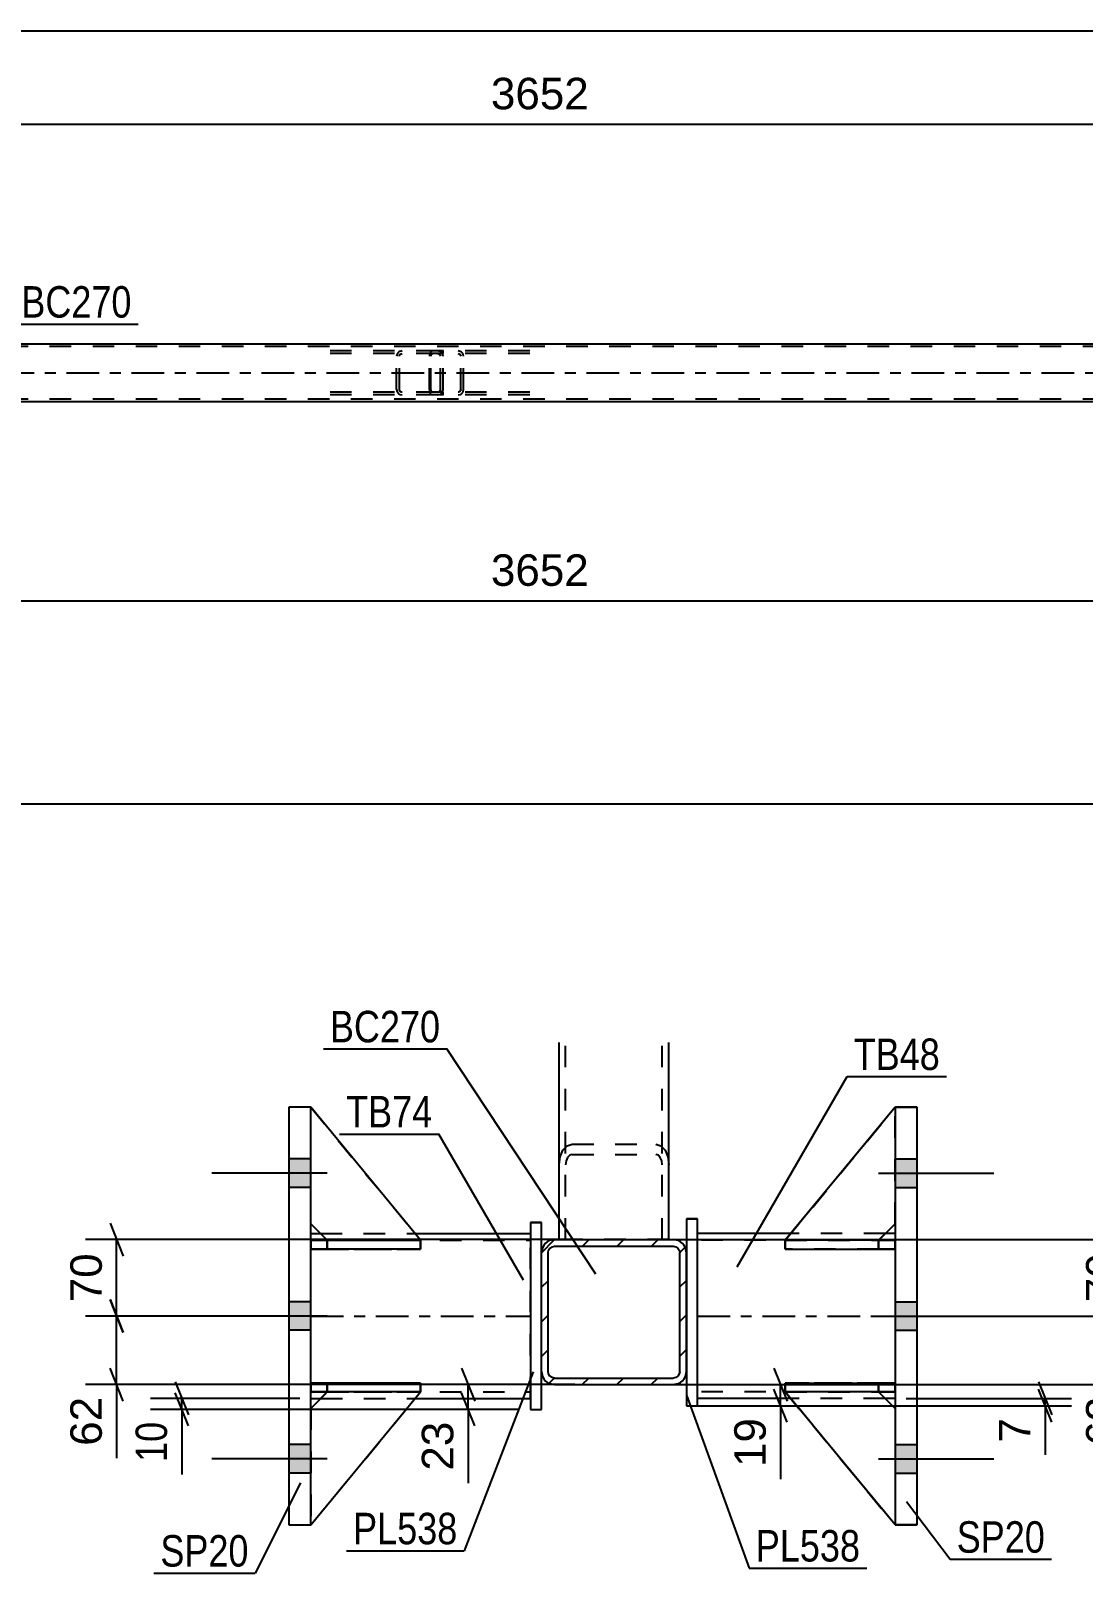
# Model space of a CAD drawing. Header units: millimetres. Extents: x 0 to 841, y 0 to 594.
# Drawn here: x 151.5 to 247.3, y 118 to 258.4 of the extents above; entities that cross this region are included whole.
import ezdxf

# ---------------------------------------------------------------- set-up
doc = ezdxf.new("R2010")
doc.units = ezdxf.units.MM
doc.linetypes.add('DXK_LINE_DOT2', pattern=[3.9198, 1.9599, -1.9599])
doc.linetypes.add('DXK_LINE_DOT3', pattern=[5.9187, 2.979, -0.9799, 0.9799, -0.9799])
doc.styles.add('Arial', font='ARIAL.TTF', dxfattribs={"height": 0.2})
doc.styles.add('Arial Narrow', font='ARIALN.TTF', dxfattribs={"height": 0.2})

# ---------------------------------------------------------------- blocks, each defined once
blk = doc.blocks.new('Part-317306913-3989 - 3966')
at = {"color": 7, "linetype": 'DXK_LINE_DOT2'}
for p, q in [((188.57, 229.23), (177.72, 229.23)), ((188.57, 228.99), (177.72, 228.99)), ((184.87, 228.93), (184.83, 228.75)), ((185.08, 228.75), (185.1, 228.84)), ((185.1, 228.84), (185.16, 228.92)), ((185.34, 229.23), (185.14, 229.19)), ((185.16, 228.92), (185.24, 228.97)), ((185.24, 228.97), (185.34, 228.99)), ((188.77, 229.19), (188.57, 229.23)), ((188.57, 228.99), (188.67, 228.97)), ((188.67, 228.97), (188.75, 228.92)), ((188.75, 228.92), (188.81, 228.84)), ((188.81, 228.84), (188.83, 228.75)), ((189.08, 228.75), (189.05, 228.93)), ((184.83, 225.71), (184.83, 228.75)), ((185.08, 225.71), (185.08, 228.75)), ((188.83, 225.71), (188.83, 228.75)), ((189.08, 225.71), (189.08, 228.75)), ((188.57, 225.47), (177.72, 225.47)), ((188.57, 225.23), (177.72, 225.23)), ((184.83, 225.71), (184.87, 225.52)), ((185.1, 225.62), (185.08, 225.71)), ((185.16, 225.54), (185.1, 225.62)), ((185.14, 225.26), (185.34, 225.23)), ((185.24, 225.49), (185.16, 225.54)), ((185.34, 225.47), (185.24, 225.49)), ((188.67, 225.49), (188.57, 225.47)), ((188.57, 225.23), (188.77, 225.26)), ((188.75, 225.54), (188.67, 225.49)), ((188.81, 225.62), (188.75, 225.54)), ((188.83, 225.71), (188.81, 225.62)), ((189.05, 225.52), (189.08, 225.71))]:
    blk.add_line(p, q, dxfattribs=at)
for centre, start, end in [((185.32, 228.73), 110.7583, 155.6801), ((188.59, 228.73), 24.3199, 69.2417), ((185.32, 225.73), 204.3199, 249.2417), ((188.59, 225.73), 290.7583, 335.6801)]:
    blk.add_arc(centre, 0.496, start, end, dxfattribs=at)
blk = doc.blocks.new('Part-317306913-4001 - 3966')
at = {"color": 7, "linetype": 'DXK_LINE_DOT2'}
for p, q in [((187.84, 228.93), (187.82, 228.75)), ((187.9, 229.09), (187.84, 228.93)), ((187.99, 229.19), (187.9, 229.09)), ((187.96, 228.75), (187.97, 228.84)), ((187.97, 228.84), (188, 228.92)), ((188.09, 229.23), (187.99, 229.19)), ((188, 228.92), (188.04, 228.97)), ((188.04, 228.97), (188.09, 228.99)), ((196.95, 229.23), (188.09, 229.23)), ((196.95, 228.99), (188.09, 228.99)), ((189.08, 228.99), (189.08, 229.23)), ((190.62, 229.19), (190.43, 229.23)), ((190.43, 228.99), (190.52, 228.97)), ((190.52, 228.97), (190.6, 228.92)), ((190.6, 228.92), (190.66, 228.84)), ((190.66, 228.84), (190.68, 228.75)), ((190.93, 228.75), (190.89, 228.93)), ((187.82, 225.71), (187.82, 228.75)), ((187.96, 225.71), (187.96, 228.75)), ((190.68, 225.71), (190.68, 228.75)), ((190.93, 225.71), (190.93, 228.75)), ((187.82, 225.71), (187.84, 225.52)), ((187.84, 225.52), (187.9, 225.37)), ((187.9, 225.37), (187.99, 225.26)), ((187.97, 225.62), (187.96, 225.71)), ((188, 225.54), (187.97, 225.62)), ((187.99, 225.26), (188.09, 225.23)), ((188.04, 225.49), (188, 225.54)), ((188.09, 225.47), (188.04, 225.49)), ((196.95, 225.47), (188.09, 225.47)), ((196.95, 225.23), (188.09, 225.23)), ((189.08, 225.23), (189.08, 225.47)), ((190.52, 225.49), (190.43, 225.47)), ((190.43, 225.23), (190.62, 225.26)), ((190.6, 225.54), (190.52, 225.49)), ((190.66, 225.62), (190.6, 225.54)), ((190.68, 225.71), (190.66, 225.62)), ((190.89, 225.52), (190.93, 225.71))]:
    blk.add_line(p, q, dxfattribs=at)
for centre, start, end in [((190.44, 228.73), 23.8494, 68.8059), ((190.44, 225.72), 291.1941, 336.1506)]:
    blk.add_arc(centre, 0.492, start, end, dxfattribs=at)
blk = doc.blocks.new('Part-317306913-4186 - 3966')
at = {"color": 2, "linetype": 'Continuous'}
for p, q in [((124.89, 229.87), (270.1, 229.87)), ((707.89, 224.59), (124.89, 224.59))]:
    blk.add_line(p, q, dxfattribs=at)
at = {"color": 7, "linetype": 'DXK_LINE_DOT2'}
for p, q in [((707.89, 229.63), (124.89, 229.63)), ((707.89, 224.83), (124.89, 224.83))]:
    blk.add_line(p, q, dxfattribs=at)
at = {"color": 7, "linetype": 'DXK_LINE_DOT3'}
blk.add_line((125.18, 227.23), (707.89, 227.23), dxfattribs=at)
blk = doc.blocks.new('Part-317306913-5049 - 5039')
at = {"color": 2, "linetype": 'Continuous'}
for p, q in [((199.62, 148.36), (199.62, 166.29)), ((209.62, 148.36), (209.62, 166.29))]:
    blk.add_line(p, q, dxfattribs=at)
at = {"color": 7, "linetype": 'DXK_LINE_DOT2'}
for p, q in [((200.22, 148.36), (200.22, 166.29)), ((209.02, 148.36), (209.02, 166.29)), ((199.62, 155.17), (199.71, 155.89)), ((199.71, 155.89), (199.97, 156.49)), ((199.97, 156.49), (200.36, 156.89)), ((200.39, 155.83), (200.26, 155.53)), ((200.36, 156.89), (200.82, 157.03)), ((200.59, 156.03), (200.39, 155.83)), ((200.82, 156.1), (200.59, 156.03)), ((200.82, 157.03), (208.42, 157.03)), ((200.82, 156.1), (208.42, 156.1)), ((208.42, 157.03), (208.88, 156.89)), ((208.65, 156.03), (208.42, 156.1)), ((208.84, 155.83), (208.65, 156.03)), ((208.97, 155.53), (208.84, 155.83)), ((208.88, 156.89), (209.27, 156.49)), ((209.27, 156.49), (209.53, 155.89)), ((209.53, 155.89), (209.62, 155.17)), ((200.26, 155.53), (200.22, 155.17)), ((209.02, 155.17), (208.97, 155.53)), ((209.62, 148.36), (199.62, 148.36))]:
    blk.add_line(p, q, dxfattribs=at)
blk = doc.blocks.new('Part-317306913-5042 - 5039')
at = {"color": 7, "linetype": 'DXK_LINE_DOT2'}
for p, q in [((199.62, 148.36), (199.62, 166.29)), ((200.22, 148.36), (200.22, 166.29)), ((209.02, 148.36), (209.02, 166.29)), ((209.62, 148.36), (209.62, 166.29)), ((209.62, 148.36), (199.62, 148.36)), ((199.62, 148.36), (199.71, 148.36))]:
    blk.add_line(p, q, dxfattribs=at)
blk = doc.blocks.new('Part-317306913-5062 - 5039')
at = {"color": 2, "linetype": 'Continuous'}
for p, q in [((197.02, 149.9), (198.02, 149.9)), ((197.02, 149.9), (197.02, 132.9)), ((198.02, 147.16), (198.02, 149.9)), ((198.02, 132.9), (198.02, 136.36)), ((197.02, 132.9), (198.02, 132.9))]:
    blk.add_line(p, q, dxfattribs=at)
at = {"color": 7, "linetype": 'DXK_LINE_DOT2'}
for p, q in [((198.02, 149.9), (197.02, 149.9)), ((198.02, 136.36), (198.02, 147.16)), ((197.02, 132.9), (198.02, 132.9))]:
    blk.add_line(p, q, dxfattribs=at)
blk = doc.blocks.new('Part-317306913-5067 - 5039')
at = {"color": 2, "linetype": 'Continuous'}
for p, q in [((211.22, 150.24), (212.22, 150.24)), ((211.22, 150.24), (211.22, 133.24)), ((212.22, 133.24), (212.22, 150.24)), ((211.22, 133.24), (212.22, 133.24))]:
    blk.add_line(p, q, dxfattribs=at)
at = {"color": 7, "linetype": 'DXK_LINE_DOT2'}
for p, q in [((212.22, 150.24), (211.22, 150.24)), ((211.22, 133.24), (212.22, 133.24))]:
    blk.add_line(p, q, dxfattribs=at)
blk = doc.blocks.new('Part-317306913-5072 - 5039')
at = {"color": 2, "linetype": 'Continuous'}
for p, q in [((220.72, 148.9), (212.22, 148.9)), ((230.22, 148.9), (229.33, 148.9)), ((220.71, 133.9), (212.22, 133.9)), ((230.22, 133.9), (229.31, 133.9))]:
    blk.add_line(p, q, dxfattribs=at)
at = {"color": 7, "linetype": 'DXK_LINE_DOT2'}
for p, q in [((212.22, 133.9), (212.22, 148.9)), ((229.33, 148.9), (220.72, 148.9)), ((230.22, 148.9), (230.22, 133.9)), ((230.22, 148.3), (212.22, 148.3)), ((230.22, 134.5), (212.22, 134.5)), ((229.31, 133.9), (220.71, 133.9))]:
    blk.add_line(p, q, dxfattribs=at)
at = {"color": 7, "linetype": 'DXK_LINE_DOT3'}
blk.add_line((212.22, 141.4), (230.22, 141.4), dxfattribs=at)
blk = doc.blocks.new('Part-317306913-5073 - 5039')
at = {"color": 2, "linetype": 'Continuous'}
for p, q in [((220.22, 134.49), (220.22, 134.49)), ((228.72, 134.49), (220.22, 134.49)), ((230.22, 122.4), (220.22, 134.49)), ((228.72, 134.49), (228.72, 134.49)), ((228.72, 134.49), (230.22, 132.99))]:
    blk.add_line(p, q, dxfattribs=at)
at = {"color": 7, "linetype": 'DXK_LINE_DOT2'}
for p, q in [((220.22, 134.49), (228.72, 134.49)), ((230.22, 122.4), (220.22, 134.49)), ((228.72, 134.49), (230.22, 132.99)), ((230.22, 132.99), (230.22, 122.4))]:
    blk.add_line(p, q, dxfattribs=at)
blk = doc.blocks.new('Part-317306913-5074 - 5039')
at = {"color": 7, "linetype": 'DXK_LINE_DOT2'}
for p, q in [((220.22, 134.49), (228.72, 134.49)), ((230.22, 122.4), (220.22, 134.49)), ((220.22, 134.49), (220.22, 134.49)), ((228.72, 134.49), (220.22, 134.49)), ((220.22, 134.49), (230.22, 122.4)), ((228.72, 134.49), (230.22, 132.99)), ((228.72, 134.49), (228.72, 134.49)), ((230.22, 132.99), (228.72, 134.49)), ((230.22, 132.99), (230.22, 122.4))]:
    blk.add_line(p, q, dxfattribs=at)
blk = doc.blocks.new('Part-317306913-5186 - 5039')
at = {"linetype": 'Continuous'}
h = blk.add_hatch(dxfattribs=at)
h.set_pattern_fill('', scale=0.7, style=0, pattern_type=0)
h.set_pattern_definition([(45, (199.219, 148.3583), (-1.57154, 1.57154), [])])
h.paths.add_polyline_path([(210.02, 148.36), (199.22, 148.36), (198.76, 148.27), (198.37, 148.01), (198.11, 147.62), (198.02, 147.16), (198.02, 136.36), (198.11, 135.9), (198.37, 135.51), (198.76, 135.25), (199.22, 135.16), (210.02, 135.16), (210.48, 135.25), (210.87, 135.51), (211.13, 135.9), (211.22, 136.36), (211.22, 147.16), (211.13, 147.62), (210.87, 148.01), (210.48, 148.27)])
h.paths.add_polyline_path([(210.57, 147.39), (210.62, 147.16), (210.62, 136.36), (210.57, 136.13), (210.44, 135.93), (210.25, 135.8), (210.02, 135.76), (199.22, 135.76), (198.99, 135.8), (198.79, 135.93), (198.66, 136.13), (198.62, 136.36), (198.62, 147.16), (198.66, 147.39), (198.79, 147.58), (198.99, 147.71), (199.22, 147.76), (210.02, 147.76), (210.25, 147.71), (210.44, 147.58)])
at = {"color": 2, "linetype": 'Continuous'}
for p, q in [((198.11, 147.62), (198.02, 147.16)), ((198.62, 147.16), (198.66, 147.39)), ((198.66, 147.39), (198.79, 147.58)), ((199.22, 148.36), (198.76, 148.27)), ((198.79, 147.58), (198.99, 147.71)), ((198.99, 147.71), (199.22, 147.76)), ((199.22, 148.36), (199.22, 148.36)), ((199.22, 148.36), (210.02, 148.36)), ((199.22, 147.76), (199.22, 147.76)), ((199.22, 147.76), (210.02, 147.76)), ((210.02, 148.36), (210.02, 148.36)), ((210.48, 148.27), (210.02, 148.36)), ((210.02, 147.76), (210.02, 147.76)), ((210.02, 147.76), (210.25, 147.71)), ((210.25, 147.71), (210.44, 147.58)), ((210.44, 147.58), (210.57, 147.39)), ((210.57, 147.39), (210.62, 147.16)), ((211.22, 147.16), (211.13, 147.62)), ((198.02, 147.16), (198.02, 147.16)), ((198.02, 136.36), (198.02, 147.16)), ((198.62, 147.16), (198.62, 147.16)), ((198.62, 136.36), (198.62, 147.16)), ((210.62, 147.16), (210.62, 147.16)), ((210.62, 136.36), (210.62, 147.16)), ((211.22, 147.16), (211.22, 147.16)), ((211.22, 136.36), (211.22, 147.16)), ((198.02, 136.36), (198.02, 136.36)), ((198.02, 136.36), (198.11, 135.9)), ((198.62, 136.36), (198.62, 136.36)), ((198.66, 136.13), (198.62, 136.36)), ((210.62, 136.36), (210.57, 136.13)), ((210.62, 136.36), (210.62, 136.36)), ((211.13, 135.9), (211.22, 136.36)), ((211.22, 136.36), (211.22, 136.36)), ((198.79, 135.93), (198.66, 136.13)), ((198.76, 135.25), (199.22, 135.16)), ((198.99, 135.8), (198.79, 135.93)), ((199.22, 135.76), (198.99, 135.8)), ((199.22, 135.76), (199.22, 135.76)), ((199.22, 135.76), (210.02, 135.76)), ((199.22, 135.16), (199.22, 135.16)), ((199.22, 135.16), (210.02, 135.16)), ((210.25, 135.8), (210.02, 135.76)), ((210.02, 135.76), (210.02, 135.76)), ((210.02, 135.16), (210.48, 135.25)), ((210.02, 135.16), (210.02, 135.16)), ((210.44, 135.93), (210.25, 135.8)), ((210.57, 136.13), (210.44, 135.93))]:
    blk.add_line(p, q, dxfattribs=at)
for centre, start, end in [((199.22, 147.16), 112.5, 157.5), ((210.02, 147.16), 22.5, 67.5), ((199.22, 136.36), 202.5, 247.5), ((210.02, 136.36), 292.5, 337.5)]:
    blk.add_arc(centre, 1.2, start, end, dxfattribs=at)
blk = doc.blocks.new('Part-317306913-5075 - 5039')
at = {"color": 2, "linetype": 'Continuous'}
for p, q in [((230.22, 160.4), (220.22, 148.29)), ((230.22, 160.4), (230.22, 160.4)), ((230.22, 160.4), (230.22, 160.4)), ((228.73, 148.3), (230.22, 149.79)), ((221.47, 148.29), (220.22, 148.29)), ((220.22, 148.29), (220.22, 148.29))]:
    blk.add_line(p, q, dxfattribs=at)
at = {"color": 7, "linetype": 'DXK_LINE_DOT2'}
for p, q in [((230.22, 160.4), (220.22, 148.29)), ((230.22, 149.79), (230.22, 160.4)), ((228.72, 148.29), (230.22, 149.79)), ((228.72, 148.29), (220.22, 148.29)), ((228.72, 148.29), (221.47, 148.29)), ((228.72, 148.29), (228.73, 148.3)), ((228.72, 148.29), (228.72, 148.29))]:
    blk.add_line(p, q, dxfattribs=at)
blk = doc.blocks.new('Bolt-317306913-5193 - 5039')
at = {"linetype": 'Continuous'}
for points in [[(232.22, 153.1), (232.22, 155.7), (230.22, 155.7), (230.22, 153.1)], [(232.22, 153.1), (232.22, 155.7), (230.22, 155.7), (230.22, 153.1)], [(232.22, 153.1), (232.22, 155.7), (230.22, 155.7), (230.22, 153.1)], [(232.22, 140.1), (232.22, 142.7), (230.22, 142.7), (230.22, 140.1)], [(232.22, 140.1), (232.22, 142.7), (230.22, 142.7), (230.22, 140.1)], [(232.22, 127.1), (232.22, 129.7), (230.22, 129.7), (230.22, 127.1)], [(232.22, 127.1), (232.22, 129.7), (230.22, 129.7), (230.22, 127.1)], [(232.22, 127.1), (232.22, 129.7), (230.22, 129.7), (230.22, 127.1)]]:
    blk.add_hatch(color=1, dxfattribs=at).paths.add_polyline_path(points)
at = {"color": 1, "linetype": 'Continuous'}
for p, q in [((228.72, 154.4), (239.22, 154.4)), ((228.72, 154.4), (239.22, 154.4)), ((228.72, 154.4), (239.22, 154.4)), ((230.22, 155.7), (232.22, 155.7)), ((230.22, 155.7), (232.22, 155.7)), ((230.22, 155.7), (232.22, 155.7)), ((230.22, 153.1), (232.22, 153.1)), ((230.22, 153.1), (232.22, 153.1)), ((230.22, 153.1), (232.22, 153.1)), ((230.22, 142.7), (232.22, 142.7)), ((230.22, 142.7), (232.22, 142.7)), ((228.72, 141.4), (239.22, 141.4)), ((228.72, 141.4), (239.22, 141.4)), ((230.22, 140.1), (232.22, 140.1)), ((230.22, 140.1), (232.22, 140.1)), ((230.22, 129.7), (232.22, 129.7)), ((230.22, 129.7), (232.22, 129.7)), ((230.22, 129.7), (232.22, 129.7)), ((228.72, 128.4), (239.22, 128.4)), ((228.72, 128.4), (239.22, 128.4)), ((228.72, 128.4), (239.22, 128.4)), ((230.22, 127.1), (232.22, 127.1)), ((230.22, 127.1), (232.22, 127.1)), ((230.22, 127.1), (232.22, 127.1))]:
    blk.add_line(p, q, dxfattribs=at)
blk = doc.blocks.new('Part-317306913-5076 - 5039')
at = {"color": 7, "linetype": 'DXK_LINE_DOT2'}
for p, q in [((230.22, 160.4), (220.22, 148.29)), ((220.22, 148.29), (230.22, 160.4)), ((230.22, 149.79), (230.22, 160.4)), ((228.72, 148.29), (230.22, 149.79)), ((228.72, 148.29), (230.22, 149.79)), ((220.22, 148.29), (228.72, 148.29)), ((220.22, 148.29), (220.22, 148.29)), ((228.72, 148.29), (220.22, 148.29)), ((228.72, 148.29), (228.72, 148.29))]:
    blk.add_line(p, q, dxfattribs=at)
blk = doc.blocks.new('Part-317306913-5077 - 5039')
at = {"color": 7, "linetype": 'DXK_LINE_DOT2'}
for p, q in [((220.22, 134.5), (220.22, 135.3)), ((220.22, 135.3), (228.72, 135.3)), ((230.22, 135.3), (220.22, 135.3)), ((228.72, 134.5), (228.72, 135.3)), ((228.72, 135.3), (230.22, 135.3)), ((230.22, 134.5), (230.22, 135.3)), ((230.22, 134.5), (230.22, 135.3)), ((230.22, 135.3), (230.22, 135.3)), ((228.72, 134.5), (220.22, 134.5)), ((220.22, 134.5), (230.22, 134.5)), ((230.22, 134.5), (228.72, 134.5)), ((230.22, 134.5), (230.22, 134.5))]:
    blk.add_line(p, q, dxfattribs=at)
blk = doc.blocks.new('Part-317306913-5078 - 5039')
at = {"color": 7, "linetype": 'DXK_LINE_DOT2'}
for p, q in [((220.22, 147.5), (220.22, 148.3)), ((220.22, 148.3), (228.72, 148.3)), ((230.22, 148.3), (220.22, 148.3)), ((228.72, 147.5), (220.22, 147.5)), ((220.22, 147.5), (230.22, 147.5)), ((228.72, 147.5), (228.72, 148.3)), ((228.72, 148.3), (230.22, 148.3)), ((230.22, 147.5), (228.72, 147.5)), ((230.22, 147.5), (230.22, 148.3)), ((230.22, 147.5), (230.22, 148.3)), ((230.22, 148.3), (230.22, 148.3)), ((230.22, 147.5), (230.22, 147.5))]:
    blk.add_line(p, q, dxfattribs=at)
blk = doc.blocks.new('Part-317306913-5079 - 5039')
at = {"color": 2, "linetype": 'Continuous'}
for p, q in [((220.22, 135.3), (230.22, 135.3)), ((220.22, 135.3), (220.22, 134.5)), ((230.22, 135.3), (230.22, 135.3)), ((230.22, 134.5), (230.22, 135.3)), ((230.22, 134.5), (220.22, 134.5))]:
    blk.add_line(p, q, dxfattribs=at)
at = {"color": 7, "linetype": 'DXK_LINE_DOT2'}
for p, q in [((228.72, 135.3), (220.22, 135.3)), ((230.22, 135.3), (228.72, 135.3)), ((228.72, 135.3), (228.72, 134.5)), ((230.22, 135.3), (230.22, 135.3)), ((220.22, 134.5), (228.72, 134.5)), ((228.72, 134.5), (230.22, 134.5))]:
    blk.add_line(p, q, dxfattribs=at)
blk = doc.blocks.new('Part-317306913-5080 - 5039')
at = {"color": 2, "linetype": 'Continuous'}
for p, q in [((220.23, 148.3), (220.22, 148.3)), ((220.22, 148.3), (220.22, 147.5)), ((220.22, 147.5), (230.22, 147.5)), ((230.22, 148.3), (221.47, 148.3)), ((230.22, 148.3), (230.22, 148.3)), ((230.22, 148.3), (230.22, 147.5))]:
    blk.add_line(p, q, dxfattribs=at)
at = {"color": 7, "linetype": 'DXK_LINE_DOT2'}
for p, q in [((220.22, 147.5), (228.72, 147.5)), ((221.47, 148.3), (220.23, 148.3)), ((228.72, 148.3), (220.23, 148.3)), ((228.72, 148.3), (230.22, 148.3)), ((228.72, 148.3), (228.72, 147.5)), ((228.72, 147.5), (230.22, 147.5)), ((230.22, 148.3), (230.22, 148.3))]:
    blk.add_line(p, q, dxfattribs=at)
blk = doc.blocks.new('Part-317306913-5085 - 5039')
at = {"color": 2, "linetype": 'Continuous'}
for p, q in [((177.02, 148.9), (177.91, 148.9)), ((186.52, 148.9), (197.02, 148.9)), ((177.02, 133.9), (177.93, 133.9)), ((186.53, 133.9), (197.02, 133.9))]:
    blk.add_line(p, q, dxfattribs=at)
at = {"color": 7, "linetype": 'DXK_LINE_DOT2'}
for p, q in [((177.02, 133.9), (177.02, 148.9)), ((177.91, 148.9), (186.52, 148.9)), ((197.02, 133.9), (197.02, 148.9)), ((177.02, 148.3), (197.02, 148.3)), ((177.02, 134.5), (197.02, 134.5)), ((177.93, 133.9), (186.53, 133.9))]:
    blk.add_line(p, q, dxfattribs=at)
at = {"color": 7, "linetype": 'DXK_LINE_DOT3'}
blk.add_line((177.02, 141.4), (197.02, 141.4), dxfattribs=at)
blk = doc.blocks.new('Part-317306913-5086 - 5039')
at = {"color": 2, "linetype": 'Continuous'}
for p, q in [((178.52, 134.49), (177.02, 132.99)), ((177.02, 122.4), (187.02, 134.49)), ((187.02, 134.49), (178.52, 134.49)), ((178.52, 134.49), (178.52, 134.49)), ((187.02, 134.49), (187.02, 134.49))]:
    blk.add_line(p, q, dxfattribs=at)
at = {"color": 7, "linetype": 'DXK_LINE_DOT2'}
for p, q in [((177.02, 132.99), (178.52, 134.49)), ((177.02, 122.4), (187.02, 134.49)), ((178.52, 134.49), (187.02, 134.49)), ((177.02, 132.99), (177.02, 122.4))]:
    blk.add_line(p, q, dxfattribs=at)
blk = doc.blocks.new('Part-317306913-5087 - 5039')
at = {"color": 7, "linetype": 'DXK_LINE_DOT2'}
for p, q in [((178.52, 134.49), (177.02, 132.99)), ((177.02, 122.4), (187.02, 134.49)), ((177.02, 132.99), (178.52, 134.49)), ((177.02, 122.4), (187.02, 134.49)), ((187.02, 134.49), (178.52, 134.49)), ((178.52, 134.49), (178.52, 134.49)), ((178.52, 134.49), (187.02, 134.49)), ((187.02, 134.49), (187.02, 134.49)), ((177.02, 132.99), (177.02, 122.4))]:
    blk.add_line(p, q, dxfattribs=at)
blk = doc.blocks.new('Part-317306913-5088 - 5039')
at = {"color": 2, "linetype": 'Continuous'}
for p, q in [((177.02, 160.4), (177.02, 160.4)), ((177.02, 160.4), (177.02, 160.4)), ((187.02, 148.29), (177.02, 160.4)), ((178.51, 148.3), (177.02, 149.79)), ((185.77, 148.29), (187.02, 148.29)), ((187.02, 148.29), (187.02, 148.29))]:
    blk.add_line(p, q, dxfattribs=at)
at = {"color": 7, "linetype": 'DXK_LINE_DOT2'}
for p, q in [((177.02, 149.79), (177.02, 160.4)), ((177.02, 160.4), (187.02, 148.29)), ((178.52, 148.29), (177.02, 149.79)), ((178.52, 148.29), (178.51, 148.3)), ((187.02, 148.29), (178.52, 148.29)), ((178.52, 148.29), (178.52, 148.29)), ((178.52, 148.29), (185.77, 148.29))]:
    blk.add_line(p, q, dxfattribs=at)
blk = doc.blocks.new('Part-317306913-5089 - 5039')
at = {"color": 7, "linetype": 'DXK_LINE_DOT2'}
for p, q in [((177.02, 149.79), (177.02, 160.4)), ((177.02, 160.4), (187.02, 148.29)), ((177.02, 160.4), (187.02, 148.29)), ((178.52, 148.29), (177.02, 149.79)), ((178.52, 148.29), (177.02, 149.79)), ((187.02, 148.29), (178.52, 148.29)), ((178.52, 148.29), (178.52, 148.29)), ((178.52, 148.29), (187.02, 148.29)), ((187.02, 148.29), (187.02, 148.29))]:
    blk.add_line(p, q, dxfattribs=at)
blk = doc.blocks.new('Part-317306913-5090 - 5039')
at = {"color": 7, "linetype": 'DXK_LINE_DOT2'}
for p, q in [((177.02, 135.3), (178.52, 135.3)), ((187.02, 135.3), (177.02, 135.3)), ((177.02, 135.3), (177.02, 135.3)), ((177.02, 135.3), (177.02, 134.5)), ((177.02, 135.3), (177.02, 134.5)), ((178.52, 135.3), (187.02, 135.3)), ((178.52, 135.3), (178.52, 134.5)), ((187.02, 135.3), (187.02, 134.5)), ((178.52, 134.5), (177.02, 134.5)), ((177.02, 134.5), (187.02, 134.5)), ((177.02, 134.5), (177.02, 134.5)), ((187.02, 134.5), (178.52, 134.5))]:
    blk.add_line(p, q, dxfattribs=at)
blk = doc.blocks.new('Part-317306913-5091 - 5039')
at = {"color": 7, "linetype": 'DXK_LINE_DOT2'}
for p, q in [((177.02, 148.3), (178.52, 148.3)), ((186.78, 148.3), (177.02, 148.3)), ((177.02, 148.3), (177.02, 148.3)), ((177.02, 148.3), (177.02, 147.5)), ((177.02, 148.3), (177.02, 147.5)), ((178.52, 147.5), (177.02, 147.5)), ((177.02, 147.5), (187.02, 147.5)), ((177.02, 147.5), (177.02, 147.5)), ((178.52, 148.3), (187.02, 148.3)), ((178.52, 148.3), (178.52, 147.5)), ((187.02, 147.5), (178.52, 147.5)), ((187.02, 148.3), (187.02, 147.5))]:
    blk.add_line(p, q, dxfattribs=at)
blk = doc.blocks.new('Part-317306913-5092 - 5039')
at = {"color": 2, "linetype": 'Continuous'}
for p, q in [((177.02, 134.5), (177.02, 135.3)), ((187.02, 135.3), (177.02, 135.3)), ((187.02, 134.5), (187.02, 135.3)), ((187.02, 134.5), (177.02, 134.5)), ((177.02, 134.5), (177.02, 134.5))]:
    blk.add_line(p, q, dxfattribs=at)
at = {"color": 7, "linetype": 'DXK_LINE_DOT2'}
for p, q in [((178.52, 135.3), (177.02, 135.3)), ((178.52, 134.5), (178.52, 135.3)), ((187.02, 135.3), (178.52, 135.3)), ((177.02, 134.5), (178.52, 134.5)), ((178.52, 134.5), (187.02, 134.5))]:
    blk.add_line(p, q, dxfattribs=at)
blk = doc.blocks.new('Part-317306913-5093 - 5039')
at = {"color": 2, "linetype": 'Continuous'}
for p, q in [((177.02, 147.5), (177.02, 148.3)), ((177.02, 148.3), (185.77, 148.3)), ((187.02, 147.5), (177.02, 147.5)), ((177.02, 147.5), (177.02, 147.5)), ((187.02, 148.3), (187.01, 148.3)), ((187.02, 147.5), (187.02, 148.3))]:
    blk.add_line(p, q, dxfattribs=at)
at = {"color": 7, "linetype": 'DXK_LINE_DOT2'}
for p, q in [((178.52, 148.3), (177.02, 148.3)), ((177.02, 147.5), (178.52, 147.5)), ((178.52, 147.5), (178.52, 148.3)), ((178.52, 148.3), (187.01, 148.3)), ((178.52, 147.5), (187.02, 147.5))]:
    blk.add_line(p, q, dxfattribs=at)
blk = doc.blocks.new('Part-317306913-5098 - 5039')
at = {"color": 2, "linetype": 'Continuous'}
for p, q in [((230.22, 160.4), (232.22, 160.4)), ((230.22, 160.4), (230.22, 160.4)), ((230.22, 160.4), (230.22, 122.4)), ((232.22, 160.4), (232.22, 160.4)), ((232.22, 122.4), (232.22, 160.4)), ((232.22, 122.4), (230.22, 122.4))]:
    blk.add_line(p, q, dxfattribs=at)
at = {"color": 7, "linetype": 'DXK_LINE_DOT2'}
for p, q in [((232.22, 160.4), (230.22, 160.4)), ((230.22, 122.4), (230.22, 122.4)), ((230.22, 122.4), (232.22, 122.4)), ((232.22, 122.4), (232.22, 122.4))]:
    blk.add_line(p, q, dxfattribs=at)
blk = doc.blocks.new('Part-317306913-5103 - 5039')
at = {"color": 2, "linetype": 'Continuous'}
for p, q in [((175.02, 160.4), (175.02, 122.4)), ((177.02, 160.4), (175.02, 160.4)), ((177.02, 122.4), (177.02, 160.4)), ((175.02, 122.4), (177.02, 122.4))]:
    blk.add_line(p, q, dxfattribs=at)
blk = doc.blocks.new('Bolt-317306913-5194 - 5039')
at = {"linetype": 'Continuous'}
for points in [[(177.02, 153.1), (177.02, 155.7), (175.02, 155.7), (175.02, 153.1)], [(177.02, 153.1), (177.02, 155.7), (175.02, 155.7), (175.02, 153.1)], [(177.02, 153.1), (177.02, 155.7), (175.02, 155.7), (175.02, 153.1)], [(177.02, 140.1), (177.02, 142.7), (175.02, 142.7), (175.02, 140.1)], [(177.02, 140.1), (177.02, 142.7), (175.02, 142.7), (175.02, 140.1)], [(177.02, 127.1), (177.02, 129.7), (175.02, 129.7), (175.02, 127.1)], [(177.02, 127.1), (177.02, 129.7), (175.02, 129.7), (175.02, 127.1)], [(177.02, 127.1), (177.02, 129.7), (175.02, 129.7), (175.02, 127.1)]]:
    blk.add_hatch(color=1, dxfattribs=at).paths.add_polyline_path(points)
at = {"color": 1, "linetype": 'Continuous'}
for p, q in [((178.52, 154.4), (168.02, 154.4)), ((178.52, 154.4), (168.02, 154.4)), ((178.52, 154.4), (168.02, 154.4)), ((177.02, 155.7), (175.02, 155.7)), ((177.02, 155.7), (175.02, 155.7)), ((177.02, 155.7), (175.02, 155.7)), ((177.02, 153.1), (175.02, 153.1)), ((177.02, 153.1), (175.02, 153.1)), ((177.02, 153.1), (175.02, 153.1)), ((177.02, 142.7), (175.02, 142.7)), ((177.02, 142.7), (175.02, 142.7)), ((178.52, 141.4), (168.02, 141.4)), ((178.52, 141.4), (168.02, 141.4)), ((177.02, 140.1), (175.02, 140.1)), ((177.02, 140.1), (175.02, 140.1)), ((177.02, 129.7), (175.02, 129.7)), ((177.02, 129.7), (175.02, 129.7)), ((177.02, 129.7), (175.02, 129.7)), ((178.52, 128.4), (168.02, 128.4)), ((178.52, 128.4), (168.02, 128.4)), ((178.52, 128.4), (168.02, 128.4)), ((177.02, 127.1), (175.02, 127.1)), ((177.02, 127.1), (175.02, 127.1)), ((177.02, 127.1), (175.02, 127.1))]:
    blk.add_line(p, q, dxfattribs=at)
blk = doc.blocks.new('StraightDimension-317306913-4271 - 3966')
at = {"color": 7, "linetype": 'Continuous'}
blk.add_line((124.33, 258.36), (716.51, 258.36), dxfattribs=at)
blk = doc.blocks.new('StraightDimension-317306913-4454 - 3966')
at = {"color": 7, "linetype": 'Continuous'}
blk.add_line((123.69, 188.01), (717.15, 188.01), dxfattribs=at)
blk = doc.blocks.new('StraightDimension-317306913-4333 - 3966')
at = {"color": 7, "linetype": 'Continuous'}
for p, q in [((124.83, 230), (124.83, 252.72)), ((270.9, 231.27), (270.9, 252.72)), ((126.33, 250.47), (123.33, 249.27)), ((124.83, 249.87), (270.9, 249.87)), ((269.4, 249.27), (272.4, 250.47))]:
    blk.add_line(p, q, dxfattribs=at)
at = {"color": 0}
blk.add_wipeout([(202.91, 250.62), (202.91, 254.82), (192.82, 254.82), (192.82, 250.62)], dxfattribs=at)
at = {"color": 3, "style": 'Arial'}
blk.add_text('3652', height=2.865, dxfattribs=at).set_placement((193.42, 251.22))
blk = doc.blocks.new('StraightDimension-317306913-4377 - 3966')
at = {"color": 7, "linetype": 'Continuous'}
for p, q in [((124.83, 224.07), (124.83, 202.97)), ((270.9, 223.19), (270.9, 196.3)), ((126.33, 207.1), (123.33, 205.9)), ((124.83, 206.5), (270.9, 206.5)), ((269.4, 205.9), (272.4, 207.1))]:
    blk.add_line(p, q, dxfattribs=at)
at = {"color": 0}
blk.add_wipeout([(202.91, 207.25), (202.91, 211.45), (192.82, 211.45), (192.82, 207.25)], dxfattribs=at)
at = {"color": 3, "style": 'Arial'}
blk.add_text('3652', height=2.865, dxfattribs=at).set_placement((193.42, 207.85))
at = {"color": 0, "linetype": 'Continuous'}
for points in [[(124.23, 205.8), (120.03, 205.8), (120.03, 202.37), (124.23, 202.37)], [(270.3, 205.8), (266.1, 205.8), (266.1, 195.7), (270.3, 195.7)]]:
    blk.add_wipeout(points, dxfattribs=at)
at = {"color": 3, "linetype": 'Continuous', "style": 'Arial'}
for s, height, p in [('0', 2.87, (123.63, 202.97)), ('3652', 2.865, (269.7, 196.3))]:
    blk.add_text(s, height=height, rotation=90.0002, dxfattribs=at).set_placement(p)
blk = doc.blocks.new('StraightDimension-317306913-5267 - 5039')
at = {"color": 7, "linetype": 'Continuous'}
for p, q in [((190.74, 136.66), (191.94, 133.66)), ((198.22, 135.16), (188.49, 135.16)), ((191.34, 132.9), (191.34, 135.16)), ((191.94, 131.4), (190.74, 134.4)), ((196.02, 132.9), (188.49, 132.9)), ((191.34, 132.9), (191.34, 126.2)), ((191.34, 132.9), (191.34, 126.2))]:
    blk.add_line(p, q, dxfattribs=at)
at = {"color": 0}
blk.add_wipeout([(190.59, 132.38), (186.39, 132.38), (186.39, 126.73), (190.59, 126.73)], dxfattribs=at)
at = {"color": 3, "style": 'Arial'}
blk.add_text('23', height=2.865, rotation=90.0002, dxfattribs=at).set_placement((189.99, 127.33))
blk = doc.blocks.new('StraightDimension-317306913-5278 - 5039')
at = {"color": 7, "linetype": 'Continuous'}
for p, q in [((251.22, 149.86), (252.42, 146.86)), ((207.91, 148.36), (254.22, 148.36)), ((251.82, 141.4), (251.82, 148.36)), ((252.42, 139.9), (251.22, 142.9)), ((233.22, 141.4), (254.22, 141.4))]:
    blk.add_line(p, q, dxfattribs=at)
at = {"color": 0}
blk.add_wipeout([(251.07, 147.7), (246.87, 147.7), (246.87, 142.05), (251.07, 142.05)], dxfattribs=at)
at = {"color": 3, "style": 'Arial'}
blk.add_text('70', height=2.865, rotation=90.0002, dxfattribs=at).set_placement((250.47, 142.65))
blk = doc.blocks.new('StraightDimension-317306913-5306 - 5039')
at = {"color": 7, "linetype": 'Continuous'}
for p, q in [((219.19, 136.66), (220.39, 133.66)), ((209.74, 135.16), (222.19, 135.16)), ((219.79, 133.24), (219.79, 135.16)), ((220.39, 131.74), (219.19, 134.74)), ((212.22, 133.24), (222.19, 133.24)), ((219.79, 133.24), (219.79, 126.54)), ((219.79, 133.24), (219.79, 126.54))]:
    blk.add_line(p, q, dxfattribs=at)
at = {"color": 0}
blk.add_wipeout([(219.04, 132.71), (214.84, 132.71), (214.84, 127.06), (219.04, 127.06)], dxfattribs=at)
at = {"color": 3, "style": 'Arial'}
blk.add_text('19', height=2.865, rotation=90.0002, dxfattribs=at).set_placement((218.44, 127.66))
blk = doc.blocks.new('StraightDimension-317306913-5317 - 5039')
at = {"color": 7, "linetype": 'Continuous'}
for p, q in [((243.29, 135.4), (244.49, 132.4)), ((231.22, 133.9), (246.29, 133.9)), ((244.49, 131.74), (243.29, 134.74)), ((243.89, 133.24), (243.89, 133.9)), ((213.22, 133.24), (246.29, 133.24)), ((243.89, 133.24), (243.89, 128.76)), ((243.89, 133.24), (243.89, 128.76))]:
    blk.add_line(p, q, dxfattribs=at)
at = {"color": 0}
blk.add_wipeout([(243.14, 132.71), (238.94, 132.71), (238.94, 129.29), (243.14, 129.29)], dxfattribs=at)
at = {"color": 3, "style": 'Arial'}
blk.add_text('7', height=2.87, rotation=90.0002, dxfattribs=at).set_placement((242.54, 129.89))
blk = doc.blocks.new('StraightDimension-317306913-5253 - 5039')
at = {"color": 7, "linetype": 'Continuous'}
for p, q in [((158.74, 142.9), (159.94, 139.9)), ((174.02, 141.4), (156.49, 141.4)), ((159.34, 135.16), (159.34, 141.4)), ((159.94, 133.66), (158.74, 136.66)), ((201.06, 135.16), (156.49, 135.16)), ((159.34, 135.16), (159.34, 128.46)), ((159.34, 135.16), (159.34, 128.46))]:
    blk.add_line(p, q, dxfattribs=at)
at = {"color": 0}
blk.add_wipeout([(158.59, 134.63), (154.39, 134.63), (154.39, 128.99), (158.59, 128.99)], dxfattribs=at)
at = {"color": 3, "style": 'Arial'}
blk.add_text('62', height=2.865, rotation=90.0002, dxfattribs=at).set_placement((157.99, 129.59))
blk = doc.blocks.new('StraightDimension-317306913-5292 - 5039')
at = {"color": 7, "linetype": 'Continuous'}
for p, q in [((251.22, 142.9), (252.42, 139.9)), ((233.22, 141.4), (254.22, 141.4)), ((251.82, 135.16), (251.82, 141.4)), ((252.42, 133.66), (251.22, 136.66)), ((207.91, 135.16), (254.22, 135.16)), ((251.82, 135.16), (251.82, 128.46)), ((251.82, 135.16), (251.82, 128.46))]:
    blk.add_line(p, q, dxfattribs=at)
at = {"color": 0}
blk.add_wipeout([(251.07, 134.63), (246.87, 134.63), (246.87, 128.99), (251.07, 128.99)], dxfattribs=at)
at = {"color": 3, "style": 'Arial'}
blk.add_text('62', height=2.865, rotation=90.0002, dxfattribs=at).set_placement((250.47, 129.59))
blk = doc.blocks.new('StraightDimension-317306913-24651 - 5039')
at = {"color": 7, "linetype": 'Continuous'}
for p, q in [((164.68, 135.4), (165.88, 132.4)), ((176.02, 133.9), (162.43, 133.9)), ((165.88, 131.4), (164.68, 134.4)), ((165.28, 132.9), (165.28, 133.9)), ((196.02, 132.9), (162.43, 132.9)), ((165.28, 132.9), (165.28, 126.99)), ((165.28, 132.9), (165.28, 126.99))]:
    blk.add_line(p, q, dxfattribs=at)
at = {"color": 0}
blk.add_wipeout([(164.53, 132.38), (160.33, 132.38), (160.33, 127.52), (164.53, 127.52)], dxfattribs=at)
at = {"color": 3, "style": 'Arial Narrow'}
blk.add_text('10', height=2.863, rotation=90.0002, dxfattribs=at).set_placement((163.93, 128.12))
blk = doc.blocks.new('StraightDimension-317306913-5239 - 5039')
at = {"color": 7, "linetype": 'Continuous'}
for p, q in [((158.74, 149.86), (159.94, 146.86)), ((201.06, 148.36), (156.49, 148.36)), ((159.34, 141.4), (159.34, 148.36)), ((159.94, 139.9), (158.74, 142.9)), ((174.02, 141.4), (156.49, 141.4))]:
    blk.add_line(p, q, dxfattribs=at)
at = {"color": 0}
blk.add_wipeout([(158.59, 147.7), (154.39, 147.7), (154.39, 142.05), (158.59, 142.05)], dxfattribs=at)
at = {"color": 3, "style": 'Arial'}
blk.add_text('70', height=2.865, rotation=90.0002, dxfattribs=at).set_placement((157.99, 142.65))
blk = doc.blocks.new('Mark-317306913-4182 - 3966')
at = {"color": 0}
blk.add_wipeout([(160.71, 232.26), (160.71, 235.26), (150.66, 235.26), (150.66, 232.26)], dxfattribs=at)
blk.add_wipeout([(160.71, 232.26), (160.71, 235.26), (150.66, 235.26), (150.66, 232.26)], dxfattribs=at)
at = {"color": 30, "linetype": 'Continuous'}
for p, q in [((148.3, 228.26), (150.06, 231.66)), ((150.06, 231.66), (161.31, 231.66))]:
    blk.add_line(p, q, dxfattribs=at)
at = {"color": 3, "style": 'Arial Narrow'}
blk.add_text('BC270', height=2.863, dxfattribs=at).set_placement((150.66, 232.26))
blk = doc.blocks.new('Mark-317306913-5058 - 5039')
at = {"color": 0}
blk.add_wipeout([(190.37, 120.63), (190.37, 123.63), (180.87, 123.63), (180.87, 120.63)], dxfattribs=at)
blk.add_wipeout([(190.37, 120.63), (190.37, 123.63), (180.87, 123.63), (180.87, 120.63)], dxfattribs=at)
at = {"color": 30, "linetype": 'Continuous'}
for p in [(197.25, 136.33), (180.27, 120.03)]:
    blk.add_line(p, (190.97, 120.03), dxfattribs=at)
at = {"color": 3, "style": 'Arial Narrow'}
blk.add_text('PL538', height=2.863, dxfattribs=at).set_placement((180.87, 120.63))
blk = doc.blocks.new('Mark-317306913-5063 - 5039')
at = {"color": 0}
blk.add_wipeout([(227.04, 119.06), (227.04, 122.06), (217.54, 122.06), (217.54, 119.06)], dxfattribs=at)
blk.add_wipeout([(227.04, 119.06), (227.04, 122.06), (217.54, 122.06), (217.54, 119.06)], dxfattribs=at)
at = {"color": 30, "linetype": 'Continuous'}
for p, q in [((211.22, 134.21), (216.94, 118.46)), ((216.94, 118.46), (227.64, 118.46))]:
    blk.add_line(p, q, dxfattribs=at)
at = {"color": 3, "style": 'Arial Narrow'}
blk.add_text('PL538', height=2.863, dxfattribs=at).set_placement((217.54, 119.06))
blk = doc.blocks.new('Mark-317306913-5068 - 5039')
at = {"color": 0}
blk.add_wipeout([(234.3, 163.79), (234.3, 166.79), (226.45, 166.79), (226.45, 163.79)], dxfattribs=at)
blk.add_wipeout([(234.3, 163.79), (234.3, 166.79), (226.45, 166.79), (226.45, 163.79)], dxfattribs=at)
at = {"color": 30, "linetype": 'Continuous'}
for p, q in [((215.85, 145.87), (225.85, 163.19)), ((225.85, 163.19), (234.9, 163.19))]:
    blk.add_line(p, q, dxfattribs=at)
at = {"color": 3, "style": 'Arial Narrow'}
blk.add_text('TB48', height=2.863, dxfattribs=at).set_placement((226.45, 163.79))
blk = doc.blocks.new('Mark-317306913-5081 - 5039')
at = {"color": 0}
blk.add_wipeout([(188.08, 158.56), (188.08, 161.56), (180.23, 161.56), (180.23, 158.56)], dxfattribs=at)
blk.add_wipeout([(188.08, 158.56), (188.08, 161.56), (180.23, 161.56), (180.23, 158.56)], dxfattribs=at)
at = {"color": 30, "linetype": 'Continuous'}
for p in [(179.63, 157.96), (196.39, 144.65)]:
    blk.add_line(p, (188.68, 157.96), dxfattribs=at)
at = {"color": 3, "style": 'Arial Narrow'}
blk.add_text('TB74', height=2.863, dxfattribs=at).set_placement((180.23, 158.56))
blk = doc.blocks.new('Mark-317306913-5094 - 5039')
at = {"color": 0}
blk.add_wipeout([(243.87, 119.86), (243.87, 122.86), (235.83, 122.86), (235.83, 119.86)], dxfattribs=at)
blk.add_wipeout([(243.87, 119.86), (243.87, 122.86), (235.83, 122.86), (235.83, 119.86)], dxfattribs=at)
at = {"color": 30, "linetype": 'Continuous'}
for p, q in [((231.27, 124.52), (235.23, 119.26)), ((235.23, 119.26), (244.47, 119.26))]:
    blk.add_line(p, q, dxfattribs=at)
at = {"color": 3, "style": 'Arial Narrow'}
blk.add_text('SP20', height=2.863, dxfattribs=at).set_placement((235.83, 119.86))
blk = doc.blocks.new('Mark-317306913-5099 - 5039')
at = {"color": 0}
blk.add_wipeout([(171.36, 118.6), (171.36, 121.6), (163.32, 121.6), (163.32, 118.6)], dxfattribs=at)
blk.add_wipeout([(171.36, 118.6), (171.36, 121.6), (163.32, 121.6), (163.32, 118.6)], dxfattribs=at)
at = {"color": 30, "linetype": 'Continuous'}
for p in [(176.07, 126.21), (162.72, 118)]:
    blk.add_line(p, (171.96, 118), dxfattribs=at)
at = {"color": 3, "style": 'Arial Narrow'}
blk.add_text('SP20', height=2.863, dxfattribs=at).set_placement((163.32, 118.6))
blk = doc.blocks.new('Mark-317306913-5182 - 5039')
at = {"color": 0}
blk.add_wipeout([(188.81, 166.31), (188.81, 169.31), (178.76, 169.31), (178.76, 166.31)], dxfattribs=at)
blk.add_wipeout([(188.81, 166.31), (188.81, 169.31), (178.76, 169.31), (178.76, 166.31)], dxfattribs=at)
at = {"color": 30, "linetype": 'Continuous'}
for p in [(178.16, 165.71), (202.96, 145.2)]:
    blk.add_line(p, (189.41, 165.71), dxfattribs=at)
at = {"color": 3, "style": 'Arial Narrow'}
blk.add_text('BC270', height=2.863, dxfattribs=at).set_placement((178.76, 166.31))

msp = doc.modelspace()

# ---------------------------------------------------------------- block references
for name in ['StraightDimension-317306913-4271 - 3966', 'Part-317306913-4186 - 3966', 'Part-317306913-3989 - 3966', 'Part-317306913-4001 - 3966', 'StraightDimension-317306913-4454 - 3966', 'Part-317306913-5049 - 5039', 'Part-317306913-5042 - 5039', 'Part-317306913-5103 - 5039', 'Part-317306913-5088 - 5039', 'Part-317306913-5089 - 5039', 'Part-317306913-5075 - 5039', 'Part-317306913-5076 - 5039', 'Part-317306913-5098 - 5039', 'Bolt-317306913-5194 - 5039', 'Bolt-317306913-5193 - 5039', 'Part-317306913-5067 - 5039', 'Part-317306913-5085 - 5039', 'Part-317306913-5062 - 5039', 'Part-317306913-5072 - 5039', 'Part-317306913-5091 - 5039', 'Part-317306913-5093 - 5039', 'Part-317306913-5186 - 5039', 'Part-317306913-5078 - 5039', 'Part-317306913-5080 - 5039', 'Part-317306913-5090 - 5039', 'Part-317306913-5092 - 5039', 'Part-317306913-5077 - 5039', 'Part-317306913-5079 - 5039', 'Part-317306913-5086 - 5039', 'Part-317306913-5087 - 5039', 'Part-317306913-5073 - 5039', 'Part-317306913-5074 - 5039']:
    msp.add_blockref(name, (0, 0))

# ---------------------------------------------------------------- next in the draw order: block references
for name in ['StraightDimension-317306913-4333 - 3966', 'StraightDimension-317306913-4377 - 3966', 'StraightDimension-317306913-5278 - 5039', 'StraightDimension-317306913-5267 - 5039', 'StraightDimension-317306913-5306 - 5039', 'Mark-317306913-5099 - 5039', 'Mark-317306913-5094 - 5039']:
    msp.add_blockref(name, (0, 0))

# ---------------------------------------------------------------- next in the draw order: block references
for name in ['Mark-317306913-4182 - 3966', 'Mark-317306913-5068 - 5039', 'StraightDimension-317306913-5253 - 5039', 'StraightDimension-317306913-5317 - 5039']:
    msp.add_blockref(name, (0, 0))

# ---------------------------------------------------------------- next in the draw order: block references
for name in ['StraightDimension-317306913-5239 - 5039', 'StraightDimension-317306913-5292 - 5039', 'StraightDimension-317306913-24651 - 5039']:
    msp.add_blockref(name, (0, 0))

# ---------------------------------------------------------------- next in the draw order: block references
for name in ['Mark-317306913-5081 - 5039', 'Mark-317306913-5058 - 5039', 'Mark-317306913-5063 - 5039']:
    msp.add_blockref(name, (0, 0))

# ---------------------------------------------------------------- next in the draw order: block references
msp.add_blockref('Mark-317306913-5182 - 5039', (0, 0))

doc.saveas('drawing.dxf')
